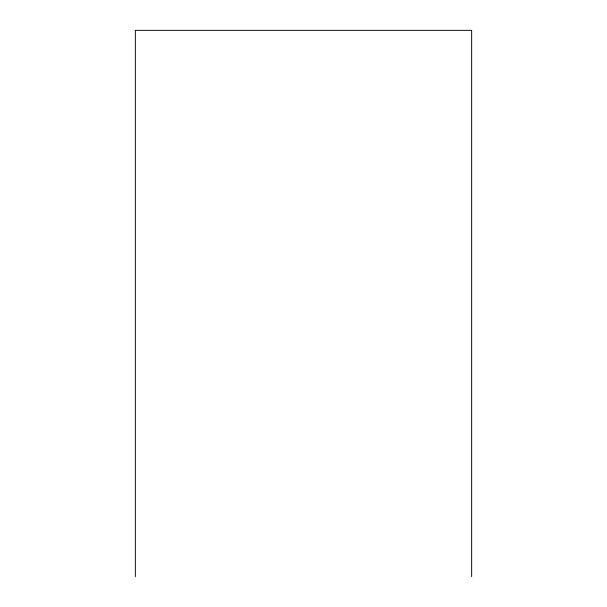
<?xml version="1.0" encoding="UTF-8"?>
<svg xmlns="http://www.w3.org/2000/svg" width="607" height="607" viewBox="0 0 607 607"><rect width="100%" height="100%" fill="white"/><g stroke="black" fill="none" stroke-linecap="round" stroke-linejoin="round"><path stroke-width="0.91" d="M471.654 576.65L471.654 30.35L135.346 30.35L135.346 576.65"/></g></svg>
